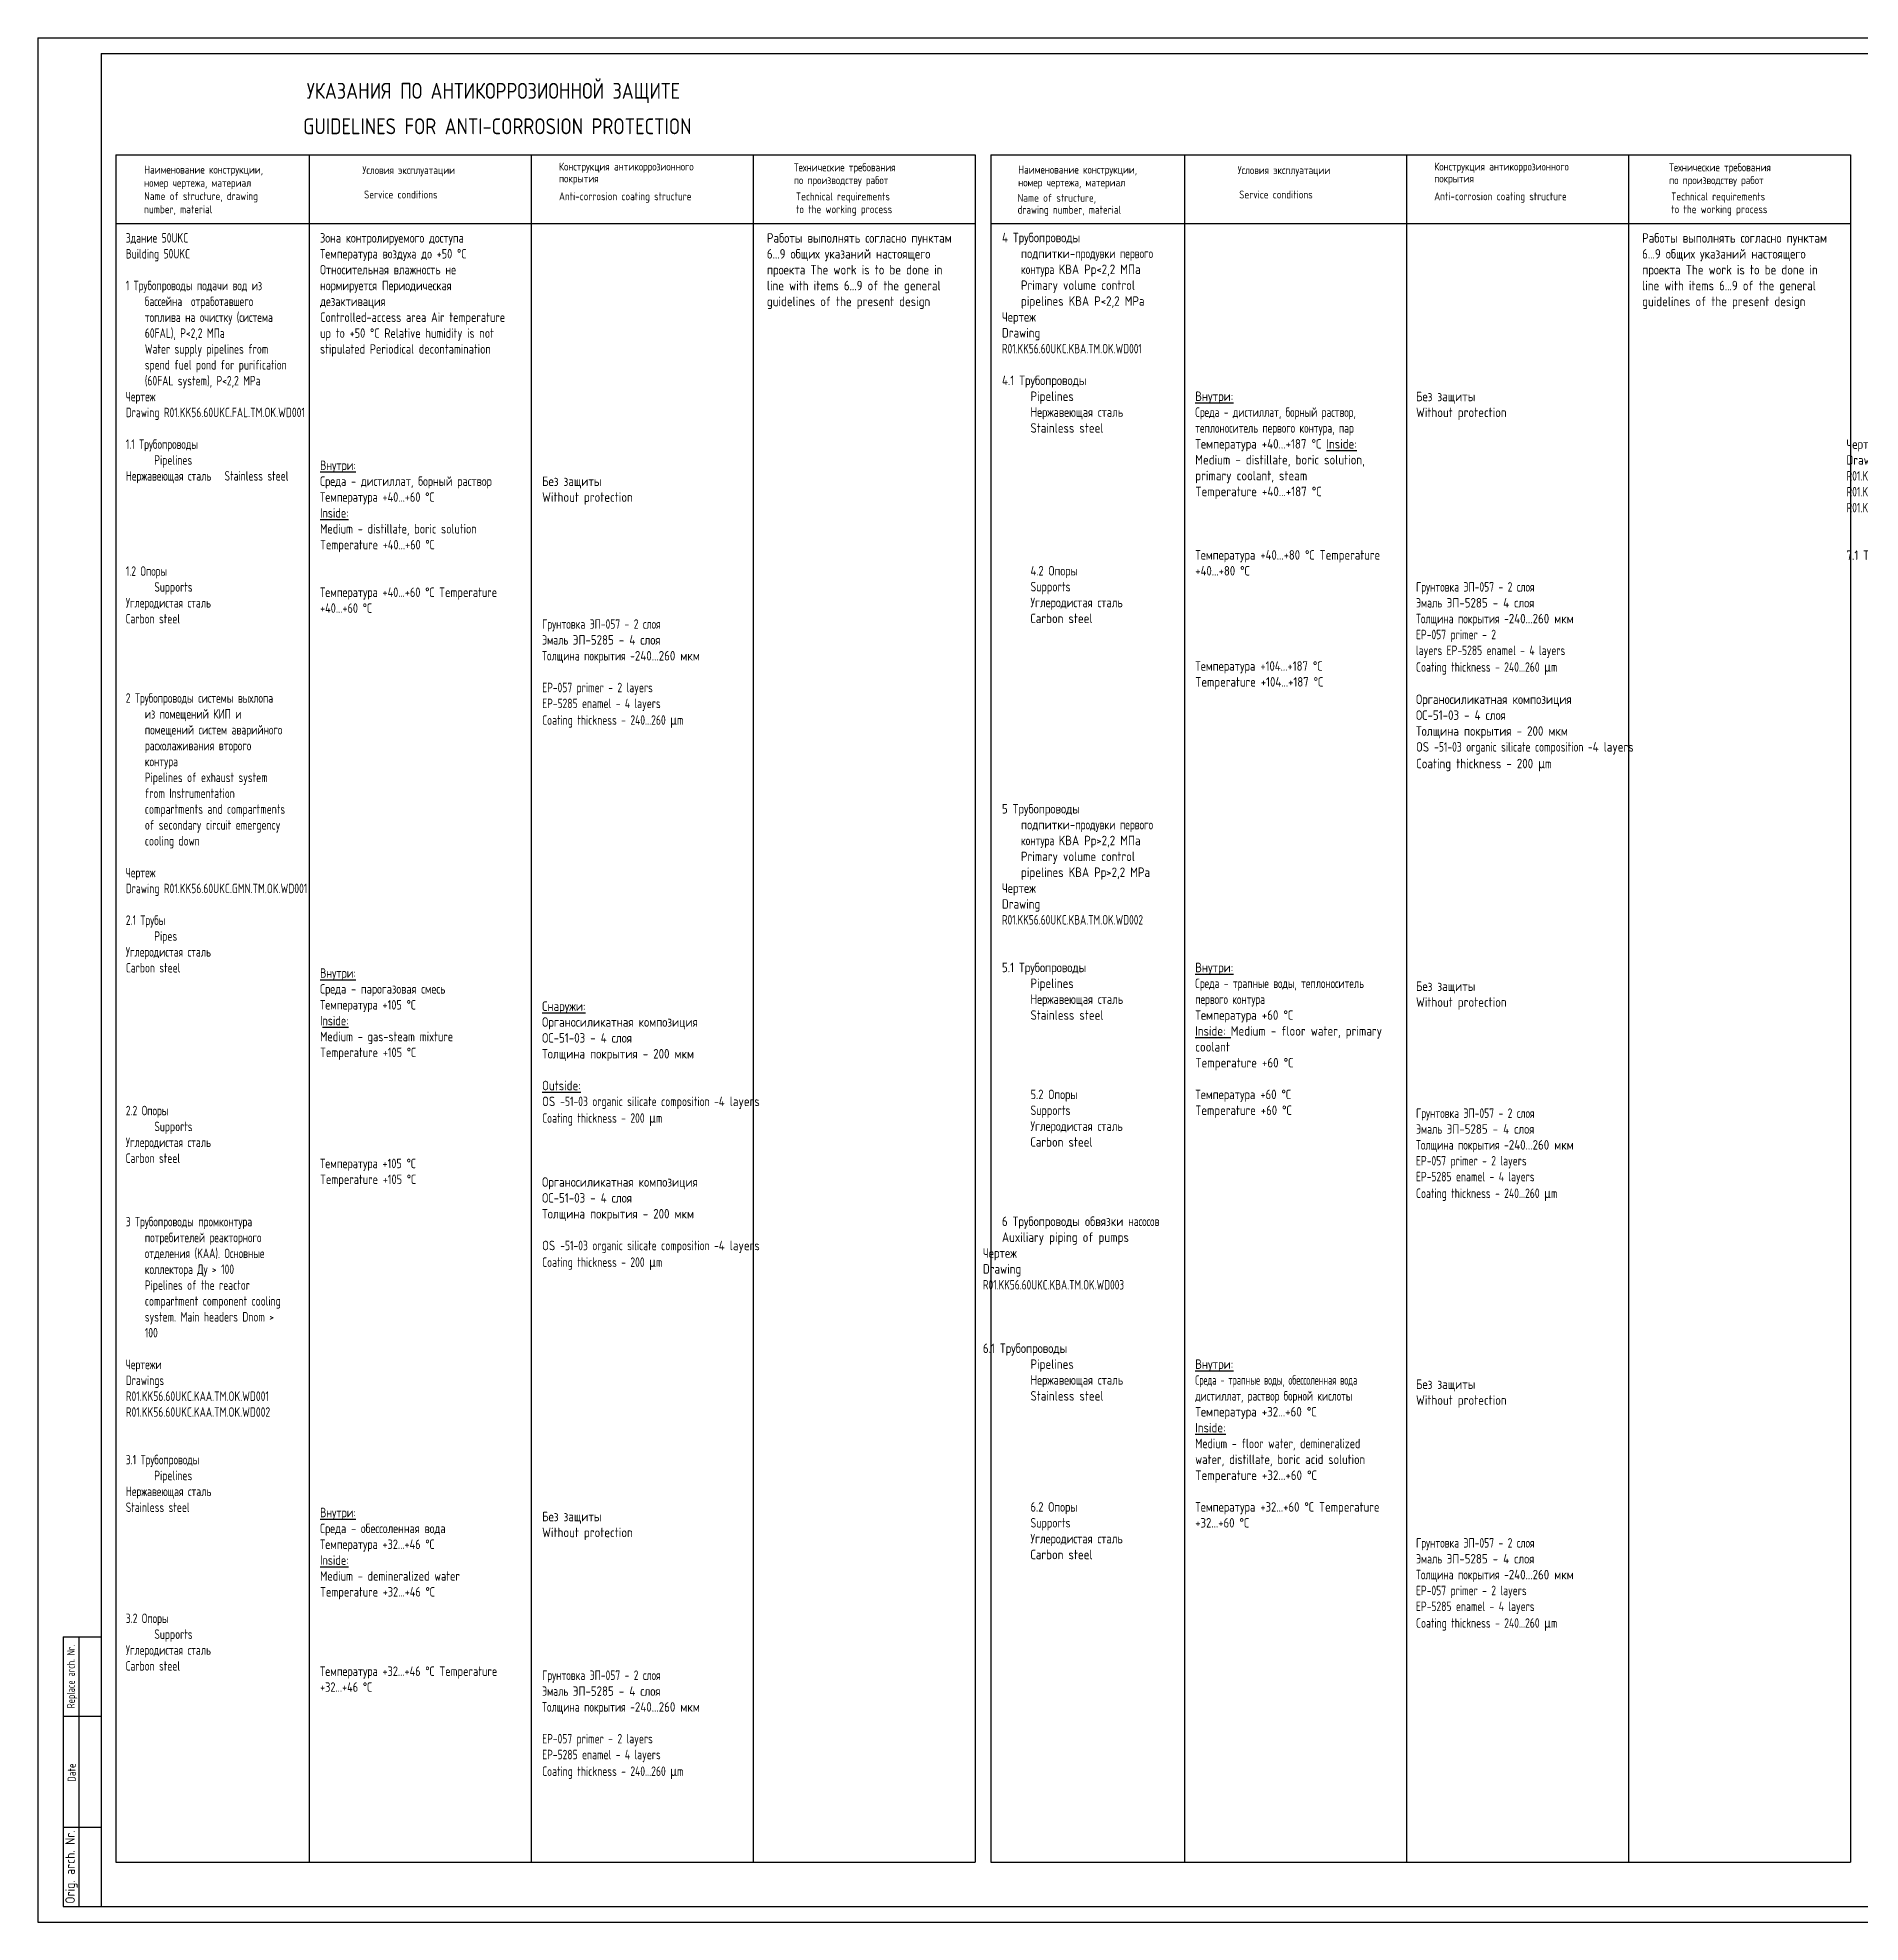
# Model space of a CAD drawing. Extents: x 7237 to 8498, y 2548 to 3142.
# Drawn here: x 7237 to 7812, y 2548 to 3142 of the extents above; entities that cross this region are included whole.
import ezdxf
from ezdxf.enums import TextEntityAlignment as Align

# ---------------------------------------------------------------- set-up
doc = ezdxf.new("R2010")
doc.units = 0
doc.header["$LTSCALE"] = 20
doc.header["$MEASUREMENT"] = 0
for name, color, linetype in [('TITUL', 7, 'CONTINUOUS'), ('YELLOW', 2, 'CONTINUOUS'), ('ОСНОВНОЙ', 3, 'CONTINUOUS'), ('ТЕКСТ', 2, 'CONTINUOUS')]:
    doc.layers.add(name, color=color, linetype=linetype)
doc.styles.add('ROMANC', font='romanc.shx', dxfattribs={"width": 0.8})
doc.styles.add('ROMANS', font='romans.shx', dxfattribs={"width": 0.8})

# ---------------------------------------------------------------- blocks, each defined once
blk = doc.blocks.new('stb_kk')
at = {"layer": 'TITUL', "color": 1}
for p, q in [((-12, 85), (-12, 0)), ((-12, 85), (0, 85)), ((-7, 85), (-7, 0)), ((-12, 60), (0, 60)), ((-12, 25), (0, 25)), ((-12, 0), (0, 0))]:
    blk.add_line(p, q, dxfattribs=at)
at = {"layer": 'TITUL', "style": 'ROMANC'}
for s, width, p in [('Replace arch. Nr.', 0.6, (-8.29, 72.45)), ('Date', 0.8, (-8.04, 42.19))]:
    blk.add_text(s, height=2.5, rotation=90, dxfattribs=dict(at, width=width)).set_placement(p, align=Align.CENTER)
at = {"layer": 'TITUL', "style": 'ROMANC', "width": 0.636627}
blk.add_text('Orig. arch. Nr.', height=3, rotation=90, dxfattribs=at).set_placement((-8.29, 0.86), (-8.29, 24.05), align=Align.FIT)
at = {"layer": 'TITUL', "linetype": 'Continuous', "style": 'ROMANS', "width": 0.8, "flags": 8}
for tag, p in [('REP_ARH_NR', (-3.5, 72.5)), ('DATE', (-3.5, 42.5)), ('ARCH_NR', (-3.5, 12.5))]:
    blk.add_attdef(tag, text='', height=3, rotation=90, dxfattribs=at).set_placement(p, align=Align.MIDDLE_CENTER)

msp = doc.modelspace()

# ---------------------------------------------------------------- linework, layer by layer
at = {"layer": 'TITUL'}
for p, q in [((7237.29, 3142.42), (8498.29, 3142.42)), ((7237.29, 3142.42), (7237.29, 2548.42)), ((7237.29, 2548.42), (8498.29, 2548.42))]:
    msp.add_line(p, q, dxfattribs=at)
at = {"layer": 'TITUL', "color": 1}
for p, q in [((7257.29, 3137.42), (8493.29, 3137.42)), ((7257.29, 3137.42), (7257.29, 2553.42)), ((7257.29, 2553.42), (8493.29, 2553.42))]:
    msp.add_line(p, q, dxfattribs=at)
at = {"layer": 'ОСНОВНОЙ'}
for p, q in [((7261.88, 3105.47), (7532.88, 3105.47)), ((7261.88, 3105.47), (7261.88, 2567.38)), ((7322.88, 3105.47), (7322.88, 2567.38)), ((7392.88, 3105.47), (7392.88, 2567.38)), ((7462.88, 3105.47), (7462.88, 2567.38)), ((7532.88, 3105.47), (7532.88, 2567.38)), ((7537.8, 3105.47), (7808.8, 3105.47)), ((7537.8, 3105.47), (7537.8, 2567.38)), ((7598.8, 3105.47), (7598.8, 2567.38)), ((7668.8, 3105.47), (7668.8, 2567.38)), ((7738.8, 3105.47), (7738.8, 2567.38)), ((7808.8, 3105.47), (7808.8, 2567.38)), ((7261.88, 3083.83), (7532.88, 3083.83)), ((7537.8, 3083.83), (7808.8, 3083.83)), ((7261.88, 2567.38), (7532.88, 2567.38)), ((7537.8, 2567.38), (7808.8, 2567.38))]:
    msp.add_line(p, q, dxfattribs=at)

# ---------------------------------------------------------------- block references
at = {"layer": 'TITUL'}
msp.add_blockref('stb_kk', (7257.29, 2553.42), dxfattribs=at)

# ---------------------------------------------------------------- texts
at = {"layer": 'YELLOW', "style": 'ROMANS', "width": 0.8}
for s, p in [('Service conditions  ', (7340.17, 3091.75)), ('drawing number, material', (7546.19, 3086.96)), ('Name of structure,', (7546.19, 3090.7)), ('Service conditions  ', (7616.08, 3091.75))]:
    msp.add_text(s, height=2.5, dxfattribs=at).set_placement(p)
at = {"layer": 'YELLOW', "color": 2, "linetype": 'Continuous', "ltscale": 5, "char_height": 3, "attachment_point": 1, "style": 'ROMANS'}
for s, insert, width in [('\\A1;\\pxsm1;{\\W0.7511;Зона контролируемого доступа Температура воздуха до +50 °C Относительная влажность не нормируется Периодическая дезактивация \\PControlled-access area Air temperature up to +50 °C Relative humidity is not stipulated Periodical decontamination \\P\\P\\P\\H1.33333x;\\P\\H0.75x;\\P\\P\\P\\LВнутри:\\l \\PСреда - дистиллат, борный раствор \\PТемпература +40...+60 °С \\P\\LInside:\\l \\PMedium - distillate, boric solution \\PTemperature +40...+60 °С \\P\\P\\PТемпература +40...+60 °С Temperature +40...+60 °С \\P\\P\\P\\P\\P\\P\\P\\P\\P\\P\\P\\P\\P\\P\\P\\P\\P\\P\\P\\P\\P\\P\\P\\LВнутри: \\l\\PСреда - парогазовая смесь \\PТемпература +105 °С \\PI\\Lnside: \\P\\lMedium - gas-steam mixture \\PTemperature +105 °С \\P\\P\\P\\P\\P\\P\\PТемпература +105 °С \\PTemperature +105 °С \\P\\P\\P\\P\\P\\P\\P\\P\\P\\P\\P\\P\\P\\P\\P\\P\\P\\P\\P\\P\\P\\LВнутри:\\l \\PСреда - обессоленная вода \\PТемпература +32...+46 °С \\P\\LInside: \\l\\PMedium - demineralized water \\PTemperature +32...+46 °С \\P\\P\\P\\P\\PТемпература +32...+46 °С Temperature +32...+46 °С}', (7326.31, 3080.83), 65), ('Работы выполнять согласно пунктам 6...9 общих указаний настоящего проекта The work is to be done in line with items 6...9 of the general guidelines of the present design', (7467.17, 3080.8), 65), ('\\pxi-2,l2;4 Трубопроводы подпитки-{\\W0.7035;продувки первого контура }KBA Рр<2,2 МПа\\P\\pi0;Primary volume control pipelines KBA P<2,2 MPa\\P\\pl0;Чертеж\\PDrawing\\P{\\W0.6856;R01.KK56.60UKC.KBA.TM.OK.WD001 }\\P\\P4.1 Трубопроводы   \\P\\pi3;Pipelines {\\W0.758;   \\P\\pi0;Нержавеющая сталь }  \\PStainless steel \\P\\P\\P\\P\\P\\P\\P{\\W0.7678;\\P\\P4.2 Опоры \\W0.7332;  \\P\\pi3;Supports \\W0.758;   \\P\\pi0;Углеродистая сталь }  \\PСarbon steel \\P\\P\\P\\P\\P\\P\\pi-2,l2;\\P\\P\\P\\P\\P\\P5 Трубопроводы подпитки-{\\W0.7035;продувки первого контура }KBA Рр>2,2 МПа \\P\\pi0;Primary volume control pipelines KBA Рр>2,2 MPa \\P\\pl0;Чертеж \\PDrawing {\\W0.6856;\\PR01.KK56.60UKC.KBA.TM.OK.WD002 }\\P\\P\\P5.1 Трубопроводы   \\P\\pi3;Pipelines {\\W0.758;   \\P\\pi0;Нержавеющая сталь }  \\PStainless steel \\P\\P\\P{\\W0.7678;\\P\\P5.2 Опоры \\W0.7332;  \\P\\pi3;Supports \\W0.758;   \\P\\pi0;Углеродистая сталь }  \\PСarbon steel \\P\\P\\P\\P\\pi-2,l2;\\P6 Трубопроводы обвязки {\\W0.7035;насосов \\P\\pi0;}Auxiliary piping of pumps \\P\\pl0;Чертеж \\PDrawing {\\W0.6856;\\PR01.KK56.60UKC.KBA.TM.OK.WD003 }\\P\\P\\P\\P6.1 Трубопроводы   \\P\\pi3;Pipelines {\\W0.758;   \\P\\pi0;Нержавеющая сталь }  \\PStainless steel \\P\\P\\P{\\W0.7678;\\P\\P\\P\\P6.2 Опоры \\W0.7332;  \\P\\pi3;Supports \\W0.758;   \\P\\pi0;Углеродистая сталь }  \\PСarbon steel', (7541.27, 3080.93), 55), ('Работы выполнять согласно пунктам 6...9 общих указаний настоящего проекта The work is to be done in line with items 6...9 of the general guidelines of the present design', (7743.09, 3080.8), 65), ('\\pxi-3,l3;7  Трубопроводы хранения теплоносителя {\\W0.7;эксплуатационного качества.  Обвязка баков KBB10BB001, KBB10BB002, KBB10BB003, KBB10BB004. Обвязка монжюса KBB40BB001 \\P\\pi0;Pipelines of operating grade coolant storage system.  KBB10BB001, KBB10BB002, KBB10BB003, KBB10BB004  tanks manifold. Pipework  of montejus }KBB40BB001 \\P\\pl0;Чертежи \\PDrawings {\\W0.7;\\PR01.KK56.60UKC.KBB.TM.OK.WD001 \\PR01.KK56.60UKC.KBB.TM.OK.WD002 \\PR01.KK56.60UKC.KBB.TM.OK.WD003 }\\P\\P\\P7.1 Трубопроводы   \\P\\pi3;Pipelines {\\W0.758;   \\P\\pi0;Нержавеющая сталь }  \\PStainless steel \\P\\P{\\W0.7678;\\P\\P\\P\\P\\P\\P\\P\\P7.2 Опоры \\W0.7332;  \\P\\pi3;Supports \\W0.758;   \\P\\pi0;Углеродистая сталь }  \\PСarbon steel \\P\\P{\\W0.7;\\P\\P\\P\\P\\P\\P\\P\\P\\P\\P\\P\\P\\P\\pi-2,l2;8  Трубопроводы дистиллата KBC 10-30. Обвязка баков KBC16, 17BB001, KBC26,27, 30BB001 \\P\\pi0;Distillate system pipelines KBC16, 17BB001, KBC26,27, 30BB001 tanks manifold \\P\\pl0;}Чертежи \\PDrawings {\\W0.7;\\PR01.KK56.60UKC.KBC10.TM.OK.WD001 \\PR01.KK56.60UKC.KBC10.TM.OK.WD002 }\\P\\P\\P8.1 Трубопроводы   \\P\\pi3;Pipelines {\\W0.758;   \\P\\pi0;Нержавеющая сталь }  \\PStainless steel \\P\\P{\\W0.7678;\\P\\P\\P\\P8.2 Опоры \\W0.7332;  \\P\\pi3;Supports \\W0.758;   \\P\\pi0;Углеродистая сталь }  \\PСarbon steel', (7816.5, 3080.84), 55), ('\\P\\P\\P\\P\\P\\P\\P\\P\\P\\P{\\LВнутри:} \\P{\\W0.6921;Среда - дистиллат, борный раствор, теплоноситель первого контура, пар }\\PТемпература +40...+187 °С {\\LInside:} \\PMedium - distillate, boric solution, primary coolant, steam \\PTemperature +40...+187 °С {\\W0.7824;\\P\\P\\P\\PТемпература +40...+80 °С \\W0.7859;Temperature +40...+80 °С \\W0.7824;\\P\\P\\P\\P\\P\\PТемпература +104...+187 °С \\W0.7859;Temperature +104...+187 °С }\\P\\P{\\L\\P\\P\\P\\P\\P\\P\\P\\P\\P\\P\\P\\P\\P\\P\\P\\PВнутри:} \\P{\\W0.6921;Среда - трапные воды, теплоноситель первого контура }\\PТемпература +60 °С \\P{\\LInside:} Medium - floor water, primary coolant \\PTemperature +60 °С \\P{\\W0.7824;\\PТемпература +60 °С \\P\\W0.7859;Temperature +60 °С \\P}\\P\\P\\P\\P\\P\\P\\P\\P\\P\\P\\P\\P{\\L\\P\\P\\PВнутри:} \\P{\\W0.6095;Среда - трапные воды, обессоленная вода \\W0.6876;дистиллат, раствор борной кислоты \\P}Температура +32...+60 °С \\P{\\LInside:} \\P{\\W0.7295;Medium - floor water, demineralized \\W0.7767;water, distillate, boric acid solution }\\PTemperature +32...+60 °С {\\W0.7824;\\P\\PТемпература +32...+60 °С \\W0.7859;Temperature +32...+60 °С}', (7602.21, 3080.92), 65), ('\\P\\P\\P\\P\\P\\P\\P\\P\\P\\PБез защиты \\PWithout protection \\P\\P\\P\\P{\\W0.7;\\P\\P\\P\\P\\P\\P\\PГрунтовка ЭП-057 - 2 слоя \\PЭмаль }ЭП-5285 - 4 слоя {\\W0.7;\\PТолщина покрытия -}240...260 мкм {\\W0.7;\\PEP-057 primer - 2 \\Players EP-5285 enamel - 4 layers \\PCoating thickness - 240...260 \\H1.08333x;\\W0.8;\\C256;µ\\H0.92308x;\\W0.7;\\C2;m}\\P\\PОрганосиликатная композиция ОС-51-03 - 4 слоя \\PТолщина покрытия - 200 мкм \\POS {\\W0.7;-51-03 organic silicate composition -}4 layers \\PCoating thickness - 200 {\\H1.08333x;\\C256;µ\\H0.92308x;\\W0.7;\\C2;m}\\P\\P\\P\\P\\P\\P\\P\\P\\P\\P\\P\\P\\P\\PБез защиты \\PWithout protection \\P\\P\\P\\P\\P\\P\\P{\\W0.7;Грунтовка ЭП-057 - 2 слоя \\PЭмаль }ЭП-5285 - 4 слоя {\\W0.7;\\PТолщина покрытия -}240...260 мкм {\\W0.7;\\PEP-057 primer - 2 layers \\PEP-5285 enamel - 4 layers \\PCoating thickness - 240...260 \\H1.08333x;\\W0.8;\\C256;µ\\H0.92308x;\\W0.7;\\C2;m\\P}\\P\\P\\P\\P\\P\\P\\P\\P\\P\\P\\PБез защиты \\PWithout protection \\P\\P\\P\\P\\P\\P\\P\\P\\P{\\W0.7;Грунтовка ЭП-057 - 2 слоя \\PЭмаль }ЭП-5285 - 4 слоя {\\W0.7;\\PТолщина покрытия -}240...260 мкм {\\W0.7;\\PEP-057 primer - 2 layers \\PEP-5285 enamel - 4 layers \\PCoating thickness - 240...260 \\H1.08333x;\\W0.8;\\C256;µ\\H0.92308x;\\W0.7;\\C2;m}', (7671.8, 3080.85), 65), ('\\P\\P\\P\\P\\P\\P\\P\\P\\P\\P\\P\\P\\P{\\H1.33333x;\\P}\\PБез защиты \\PWithout protection \\P\\P\\P\\P\\P\\P\\P\\P{\\W0.7;Грунтовка ЭП-057 - 2 слоя \\PЭмаль }ЭП-5285 - 4 слоя {\\W0.7;\\PТолщина покрытия -}240...260 мкм {\\W0.7;\\P\\PEP-057 primer - 2 layers \\PEP-5285 enamel - 4 layers \\PCoating thickness - 240...260 \\H1.08333x;\\W0.8;\\C256;µ\\H0.92308x;\\W0.7;\\C2;m\\W0.8;\\L\\P\\P\\P\\P\\P\\P\\P\\P\\P\\P\\P\\P\\P\\P\\P\\P\\P\\PСнаружи:} \\PОрганосиликатная композиция ОС-51-03 - 4 слоя \\PТолщина покрытия - 200 мкм {\\L\\P\\POutside:} \\POS {\\W0.7;-51-03 organic silicate composition -}4 layers \\P{\\W0.7;Coating thickness - 200 \\H1.08333x;\\W0.8;\\C256;µ\\H0.92308x;\\W0.7;\\C2;m}\\P\\P\\P\\PОрганосиликатная композиция ОС-51-03 - 4 слоя \\PТолщина покрытия - 200 мкм \\P\\POS {\\W0.7;-51-03 organic silicate composition -}4 layers \\P{\\W0.7;Coating thickness - 200 \\H1.08333x;\\W0.8;\\C256;µ\\H0.92308x;\\W0.7;\\C2;m\\P\\P\\P\\P\\P\\P\\P\\P\\P\\P\\P\\P\\P\\P\\P\\P}Без защиты \\PWithout protection \\P\\P\\P\\P\\P\\P\\P\\P\\P{\\W0.7;Грунтовка ЭП-057 - 2 слоя \\PЭмаль }ЭП-5285 - 4 слоя {\\W0.7;\\PТолщина покрытия -}240...260 мкм {\\W0.7;\\P\\PEP-057 primer - 2 layers \\PEP-5285 enamel - 4 layers \\PCoating thickness - 240...260 \\H1.08333x;\\W0.8;\\C256;µ\\H0.92308x;\\W0.7;\\C2;m}', (7396.31, 3080.81), 65)]:
    msp.add_mtext(s, dxfattribs=dict(at, insert=insert, width=width))
at = {"layer": 'ОСНОВНОЙ', "style": 'ROMANS', "width": 0.8}
for s, p in [('УКАЗАНИЯ ПО АНТИКОРРОЗИОННОЙ ЗАЩИТЕ', (7322.11, 3123.17)), ('GUIDELINES FOR ANTI-CORROSION PROTECTION', (7320.99, 3112))]:
    msp.add_text(s, height=5, dxfattribs=at).set_placement(p)
at = {"layer": 'ОСНОВНОЙ', "color": 2, "linetype": 'Continuous', "ltscale": 5, "insert": (7265.06, 3080.83), "char_height": 3, "width": 55, "attachment_point": 1, "style": 'ROMANS'}
msp.add_mtext('\\pxqlsm1;{\\W0.7;Здание 50UKC \\PBuilding 50UKC \\P\\pi-2,l2;\\P1 Трубопроводы подачи вод из бассейна  отработавшего топлива на очистку (система 60FAL), Р<2,2 МПа \\P\\pi0;Water supply pipelines from spend fuel pond for purification (60FAL system), P<2,2 MPa \\P\\pl0;Чертеж \\PDrawing R01.KK56.60UKC.FAL.TM.OK.WD001 \\P\\P1.1 Трубопроводы   \\P\\pi3;Pipelines    \\P\\pi0;Нержавеющая сталь   Stainless steel \\P\\P\\P\\P\\P\\P1.2 Опоры   \\P\\pi3;Supports    \\P\\pi0;Углеродистая сталь   \\PСarbon steel \\P\\P\\P\\P\\P\\pi-2,l2;2 Трубопроводы системы выхлопа из помещений КИП и помещений систем аварийного расхолаживания второго контура \\P\\pi0;Pipelines of exhaust system from Instrumentation compartments and compartments of secondary circuit emergency cooling down \\P\\pl0;\\PЧертеж \\PDrawing R01.KK56.60UKC.GMN.TM.OK.WD001 \\P\\P2.1 Трубы   \\P\\pi3;Pipes \\P\\pi0;Углеродистая сталь \\PCarbon steel \\P\\P\\P\\P\\P\\P\\P\\P\\P2.2 Опоры   \\P\\pi3;Supports    \\P\\pi0;Углеродистая сталь   \\PСarbon steel \\P\\P\\P\\P\\pi-2,l2;3 Трубопроводы промконтура потребителей реакторного отделения (KAA). Основные коллектора Ду > 100 \\P\\pi0;Pipelines of the reactor compartment component cooling system. Main headers Dnom > 100 \\P\\pl0;\\PЧертежи \\PDrawings R01.KK56.60UKC.KAA.TM.OK.WD001 R01.KK56.60UKC.KAA.TM.OK.WD002 \\P\\P\\P3.1 Трубопроводы   \\P\\pi3;Pipelines    \\P\\pi0;Нержавеющая сталь \\PStainless steel \\P\\P\\P\\P\\P\\P\\P3.2 Опоры   \\P\\pi3;Supports    \\P\\pi0;Углеродистая сталь   \\PСarbon steel}', dxfattribs=at)
at = {"layer": 'ТЕКСТ', "style": 'ROMANS', "width": 0.8}
for s, p in [('Условия эксплуатации  ', (7339.66, 3099.44)), ('Конструкция антикоррозионного', (7401.64, 3100.55)), ('Технические требования', (7475.68, 3100.31)), ('Наименование конструкции,', (7546.39, 3099.59)), ('Условия эксплуатации  ', (7615.57, 3099.44)), ('Конструкция антикоррозионного', (7677.55, 3100.55)), ('Технические требования', (7751.6, 3100.31)), ('покрытия', (7401.64, 3096.81)), ('по производству работ', (7475.68, 3096.26)), ('номер чертежа, материал', (7546.39, 3095.53)), ('покрытия', (7677.55, 3096.81)), ('по производству работ', (7751.6, 3096.26)), ('Anti-corrosion coating structure', (7401.64, 3091.18)), ('to the working process', (7476.32, 3087.1)), ('Technical requirements ', (7476.32, 3091.14)), ('Anti-corrosion coating structure', (7677.55, 3091.18)), ('to the working process', (7752.23, 3087.1)), ('Technical requirements ', (7752.23, 3091.14))]:
    msp.add_text(s, height=2.5, dxfattribs=at).set_placement(p)
at = {"layer": 'ТЕКСТ', "linetype": 'Continuous', "ltscale": 5, "insert": (7270.85, 3102.09), "char_height": 2.5, "width": 44.3219, "attachment_point": 1, "style": 'ROMANS'}
msp.add_mtext('\\W0.8000;Наименование конструкции, номер чертежа, материал Name of structure, drawing number, material', dxfattribs=at)

doc.saveas('drawing.dxf')
